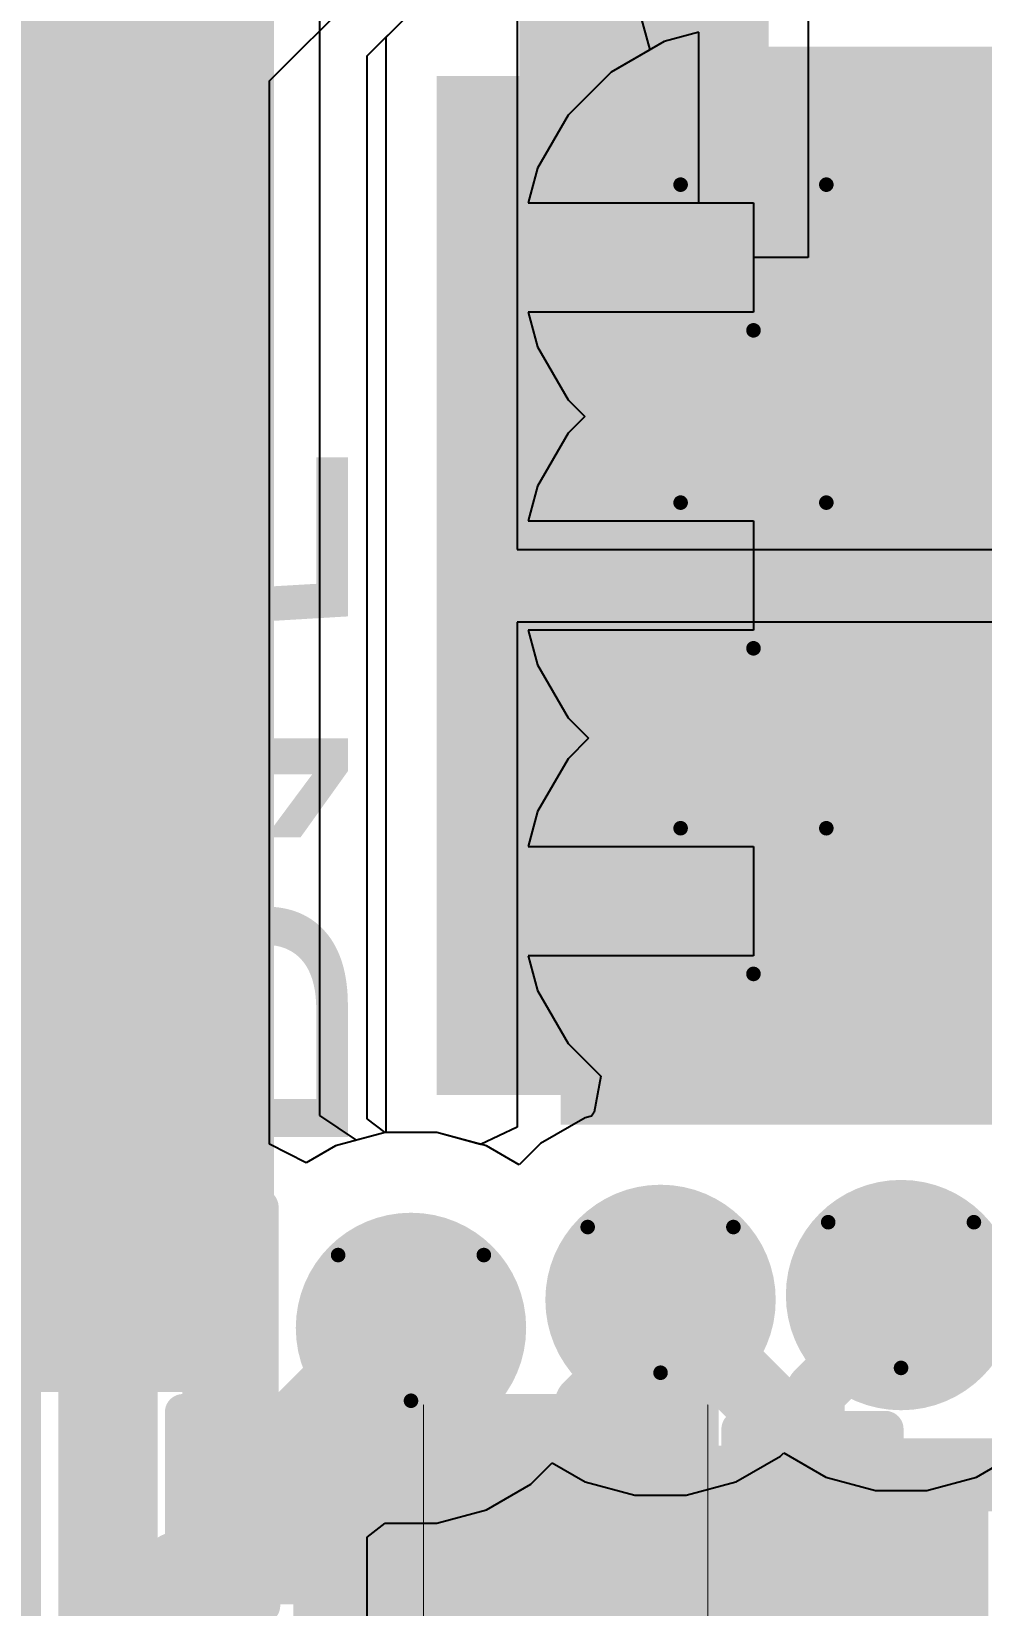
# Model space of a CAD drawing. Header units: inches. Extents: x -21 to 276, y -5 to 220.
# Drawn here: x 79.47 to 82.78, y 70.09 to 75.57 of the extents above; entities that cross this region are included whole.
import ezdxf

# ---------------------------------------------------------------- set-up
doc = ezdxf.new("R2010")
doc.units = ezdxf.units.IN
for name, color, linetype in [('Bottom Layer', 5, 'Continuous'), ('Bottom Overlay', 54, 'Continuous'), ('Bottom Paste', 16, 'Continuous'), ('Bottom Solder', 6, 'Continuous'), ('Drill Drawing', 1, 'Continuous'), ('Ground', 16, 'Continuous'), ('Power + Signal', 76, 'Continuous'), ('Top Layer', 1, 'Continuous'), ('Top Overlay', 2, 'Continuous'), ('Top Paste', 8, 'Continuous'), ('Top Solder', 216, 'Continuous'), ('Via Holes', 16, 'Continuous')]:
    doc.layers.add(name, color=color, linetype=linetype)
doc.styles.add('Arial', font='', dxfattribs={"height": 0.2})
doc.styles.get('Arial').set_extended_font_data('Arial')

# ---------------------------------------------------------------- blocks, each defined once
blk = doc.blocks.new('R___0201_B_27')
at = {"layer": 'Bottom Layer'}
for points in [[(-0.41, 0.185), (-0.14, 0.185), (-0.14, -0.185), (-0.41, -0.185)], [(0.14, 0.185), (0.41, 0.185), (0.41, -0.185), (0.14, -0.185)]]:
    blk.add_hatch(color=5, dxfattribs=at).paths.add_polyline_path(points)
at = {"layer": 'Bottom Paste'}
for points in [[(-0.41, 0.185), (-0.14, 0.185), (-0.14, -0.185), (-0.41, -0.185)], [(0.14, 0.185), (0.41, 0.185), (0.41, -0.185), (0.14, -0.185)]]:
    blk.add_hatch(color=16, dxfattribs=at).paths.add_polyline_path(points)
at = {"layer": 'Bottom Solder'}
for points in [[(-0.465, 0.24), (-0.085, 0.24), (-0.085, -0.24), (-0.465, -0.24)], [(0.085, 0.24), (0.465, 0.24), (0.465, -0.24), (0.085, -0.24)]]:
    blk.add_hatch(color=6, dxfattribs=at).paths.add_polyline_path(points)
at = {"layer": 'Bottom Overlay'}
for points in [[(0.4826, 0.254, 0.127, 0.127, 0), (-0.4826, 0.254, 0.127, 0.127, 0)], [(-0.4826, -0.254, 0.127, 0.127, 0), (-0.4826, 0.254, 0.127, 0.127, 0)], [(0.4826, -0.254, 0.127, 0.127, 0), (0.4826, 0.254, 0.127, 0.127, 0)], [(0.4826, -0.254, 0.127, 0.127, 0), (-0.4826, -0.254, 0.127, 0.127, 0)]]:
    blk.add_lwpolyline(points, format="xyseb", dxfattribs=at)
for points in [[(-0.5143, 0.254, 0.0635, 0.0635, 1), (-0.4508, 0.254, 0.0635, 0.0635, 1)], [(-0.5143, 0.254, 0.0635, 0.0635, 1), (-0.4508, 0.254, 0.0635, 0.0635, 1)], [(0.4508, 0.254, 0.0635, 0.0635, 1), (0.5143, 0.254, 0.0635, 0.0635, 1)], [(0.4508, 0.254, 0.0635, 0.0635, 1), (0.5143, 0.254, 0.0635, 0.0635, 1)], [(-0.5143, -0.254, 0.0635, 0.0635, 1), (-0.4508, -0.254, 0.0635, 0.0635, 1)], [(-0.5143, -0.254, 0.0635, 0.0635, 1), (-0.4508, -0.254, 0.0635, 0.0635, 1)], [(0.4508, -0.254, 0.0635, 0.0635, 1), (0.5143, -0.254, 0.0635, 0.0635, 1)], [(0.4508, -0.254, 0.0635, 0.0635, 1), (0.5143, -0.254, 0.0635, 0.0635, 1)]]:
    blk.add_lwpolyline(points, format="xyseb", close=True, dxfattribs=at)
blk = doc.blocks.new('56_QFN__7_7__48')
at = {"layer": 'Top Layer'}
for points in [[(0.49, 3.1), (0.49, 3.75), (0.71, 3.75), (0.71, 3.1)], [(0.89, 3.1), (0.89, 3.75), (1.11, 3.75), (1.11, 3.1)], [(1.29, 3.1), (1.29, 3.75), (1.51, 3.75), (1.51, 3.1)], [(1.69, 3.1), (1.69, 3.75), (1.91, 3.75), (1.91, 3.1)], [(2.09, 3.1), (2.09, 3.75), (2.31, 3.75), (2.31, 3.1)], [(2.49, 3.1), (2.49, 3.75), (2.71, 3.75), (2.71, 3.1)], [(3.1, 2.71), (3.75, 2.71), (3.75, 2.49), (3.1, 2.49)], [(3.1, 2.31), (3.75, 2.31), (3.75, 2.09), (3.1, 2.09)], [(3.1, 1.91), (3.75, 1.91), (3.75, 1.69), (3.1, 1.69)], [(-1.778, -1.778), (-1.778, 1.778), (1.778, 1.778), (1.778, -1.778)], [(3.1, 1.51), (3.75, 1.51), (3.75, 1.29), (3.1, 1.29)], [(3.1, 1.11), (3.75, 1.11), (3.75, 0.89), (3.1, 0.89)], [(3.1, 0.71), (3.75, 0.71), (3.75, 0.49), (3.1, 0.49)], [(3.1, 0.31), (3.75, 0.31), (3.75, 0.09), (3.1, 0.09)], [(3.1, -0.09), (3.75, -0.09), (3.75, -0.31), (3.1, -0.31)], [(3.1, -0.49), (3.75, -0.49), (3.75, -0.71), (3.1, -0.71)], [(3.1, -0.89), (3.75, -0.89), (3.75, -1.11), (3.1, -1.11)], [(3.1, -1.29), (3.75, -1.29), (3.75, -1.51), (3.1, -1.51)], [(3.1, -1.69), (3.75, -1.69), (3.75, -1.91), (3.1, -1.91)]]:
    blk.add_hatch(color=1, dxfattribs=at).paths.add_polyline_path(points)
at = {"layer": 'Top Paste'}
for points in [[(0.49, 3.1), (0.49, 3.75), (0.71, 3.75), (0.71, 3.1)], [(0.89, 3.1), (0.89, 3.75), (1.11, 3.75), (1.11, 3.1)], [(1.29, 3.1), (1.29, 3.75), (1.51, 3.75), (1.51, 3.1)], [(1.69, 3.1), (1.69, 3.75), (1.91, 3.75), (1.91, 3.1)], [(2.09, 3.1), (2.09, 3.75), (2.31, 3.75), (2.31, 3.1)], [(2.49, 3.1), (2.49, 3.75), (2.71, 3.75), (2.71, 3.1)], [(3.1, 2.71), (3.75, 2.71), (3.75, 2.49), (3.1, 2.49)], [(3.1, 2.31), (3.75, 2.31), (3.75, 2.09), (3.1, 2.09)], [(3.1, 1.91), (3.75, 1.91), (3.75, 1.69), (3.1, 1.69)], [(-1.778, -1.778), (-1.778, 1.778), (1.778, 1.778), (1.778, -1.778)], [(3.1, 1.51), (3.75, 1.51), (3.75, 1.29), (3.1, 1.29)], [(3.1, 1.11), (3.75, 1.11), (3.75, 0.89), (3.1, 0.89)], [(3.1, 0.71), (3.75, 0.71), (3.75, 0.49), (3.1, 0.49)], [(3.1, 0.31), (3.75, 0.31), (3.75, 0.09), (3.1, 0.09)], [(3.1, -0.09), (3.75, -0.09), (3.75, -0.31), (3.1, -0.31)], [(3.1, -0.49), (3.75, -0.49), (3.75, -0.71), (3.1, -0.71)], [(3.1, -0.89), (3.75, -0.89), (3.75, -1.11), (3.1, -1.11)], [(3.1, -1.29), (3.75, -1.29), (3.75, -1.51), (3.1, -1.51)], [(3.1, -1.69), (3.75, -1.69), (3.75, -1.91), (3.1, -1.91)]]:
    blk.add_hatch(color=8, dxfattribs=at).paths.add_polyline_path(points)
at = {"layer": 'Top Solder'}
for points in [[(0.3884, 2.9984), (0.3884, 3.8516), (0.8116, 3.8516), (0.8116, 2.9984)], [(0.7884, 2.9984), (0.7884, 3.8516), (1.2116, 3.8516), (1.2116, 2.9984)], [(1.1884, 2.9984), (1.1884, 3.8516), (1.6116, 3.8516), (1.6116, 2.9984)], [(1.5884, 2.9984), (1.5884, 3.8516), (2.0116, 3.8516), (2.0116, 2.9984)], [(1.9884, 2.9984), (1.9884, 3.8516), (2.4116, 3.8516), (2.4116, 2.9984)], [(2.3884, 2.9984), (2.3884, 3.8516), (2.8116, 3.8516), (2.8116, 2.9984)], [(2.9984, 2.8116), (3.8516, 2.8116), (3.8516, 2.3884), (2.9984, 2.3884)], [(2.9984, 2.4116), (3.8516, 2.4116), (3.8516, 1.9884), (2.9984, 1.9884)], [(2.9984, 2.0116), (3.8516, 2.0116), (3.8516, 1.5884), (2.9984, 1.5884)], [(-1.8796, -1.8796), (-1.8796, 1.8796), (1.8796, 1.8796), (1.8796, -1.8796)], [(2.9984, 1.6116), (3.8516, 1.6116), (3.8516, 1.1884), (2.9984, 1.1884)], [(2.9984, 1.2116), (3.8516, 1.2116), (3.8516, 0.7884), (2.9984, 0.7884)], [(2.9984, 0.8116), (3.8516, 0.8116), (3.8516, 0.3884), (2.9984, 0.3884)], [(2.9984, 0.4116), (3.8516, 0.4116), (3.8516, -0.0116), (2.9984, -0.0116)], [(2.9984, 0.0116), (3.8516, 0.0116), (3.8516, -0.4116), (2.9984, -0.4116)], [(2.9984, -0.3884), (3.8516, -0.3884), (3.8516, -0.8116), (2.9984, -0.8116)], [(2.9984, -0.7884), (3.8516, -0.7884), (3.8516, -1.2116), (2.9984, -1.2116)], [(2.9984, -1.1884), (3.8516, -1.1884), (3.8516, -1.6116), (2.9984, -1.6116)], [(2.9984, -1.5884), (3.8516, -1.5884), (3.8516, -2.0116), (2.9984, -2.0116)]]:
    blk.add_hatch(color=216, dxfattribs=at).paths.add_polyline_path(points)
at = {"layer": 'Top Overlay'}
for points in [[(3.556, 3.556, 0.127, 0.127, 0), (2.921, 3.556, 0.127, 0.127, 0)], [(3.556, 3.556, 0.127, 0.127, 0), (3.556, 2.9464, 0.127, 0.127, 0)]]:
    blk.add_lwpolyline(points, format="xyseb", dxfattribs=at)
for points in [[(2.8893, 3.556, 0.0635, 0.0635, 1), (2.9527, 3.556, 0.0635, 0.0635, 1)], [(3.5242, 3.556, 0.0635, 0.0635, 1), (3.5877, 3.556, 0.0635, 0.0635, 1)], [(3.5242, 3.556, 0.0635, 0.0635, 1), (3.5877, 3.556, 0.0635, 0.0635, 1)], [(3.5242, 2.9464, 0.0635, 0.0635, 1), (3.5877, 2.9464, 0.0635, 0.0635, 1)]]:
    blk.add_lwpolyline(points, format="xyseb", close=True, dxfattribs=at)
blk = doc.blocks.new('R___0402_B_112')
at = {"layer": 'Bottom Layer'}
for points in [[(-0.2413, 0.3175), (-0.2413, -0.3175), (-0.6985, -0.3175), (-0.6985, 0.3175)], [(0.6985, 0.3175), (0.6985, -0.3175), (0.2413, -0.3175), (0.2413, 0.3175)]]:
    blk.add_hatch(color=5, dxfattribs=at).paths.add_polyline_path(points)
at = {"layer": 'Bottom Paste'}
for points in [[(-0.2413, 0.3175), (-0.2413, -0.3175), (-0.6985, -0.3175), (-0.6985, 0.3175)], [(0.6985, 0.3175), (0.6985, -0.3175), (0.2413, -0.3175), (0.2413, 0.3175)]]:
    blk.add_hatch(color=16, dxfattribs=at).paths.add_polyline_path(points)
at = {"layer": 'Bottom Solder'}
for points in [[(-0.1863, 0.3725), (-0.1863, -0.3725), (-0.7535, -0.3725), (-0.7535, 0.3725)], [(0.7535, 0.3725), (0.7535, -0.3725), (0.1863, -0.3725), (0.1863, 0.3725)]]:
    blk.add_hatch(color=6, dxfattribs=at).paths.add_polyline_path(points)
at = {"layer": 'Bottom Overlay'}
for points in [[(-0.7874, -0.4064, 0.127, 0.127, 0), (-0.7874, 0.4064, 0.127, 0.127, 0)], [(0.7874, 0.4064, 0.127, 0.127, 0), (-0.7874, 0.4064, 0.127, 0.127, 0)], [(0.7874, -0.4064, 0.127, 0.127, 0), (0.7874, 0.4064, 0.127, 0.127, 0)], [(0.8128, 0.4318, 0.00323, 0.00323, 0), (-0.8128, 0.4318, 0.00323, 0.00323, 0)], [(0.7874, -0.4064, 0.127, 0.127, 0), (-0.7874, -0.4064, 0.127, 0.127, 0)]]:
    blk.add_lwpolyline(points, format="xyseb", dxfattribs=at)
for points in [[(-0.8191, 0.4064, 0.0635, 0.0635, 1), (-0.7556, 0.4064, 0.0635, 0.0635, 1)], [(-0.8191, 0.4064, 0.0635, 0.0635, 1), (-0.7556, 0.4064, 0.0635, 0.0635, 1)], [(0.7556, 0.4064, 0.0635, 0.0635, 1), (0.8191, 0.4064, 0.0635, 0.0635, 1)], [(0.7556, 0.4064, 0.0635, 0.0635, 1), (0.8191, 0.4064, 0.0635, 0.0635, 1)], [(-0.8136, 0.4318, 0.00161, 0.00161, 1), (-0.812, 0.4318, 0.00161, 0.00161, 1)], [(0.812, 0.4318, 0.00161, 0.00161, 1), (0.8136, 0.4318, 0.00161, 0.00161, 1)], [(-0.8191, -0.4064, 0.0635, 0.0635, 1), (-0.7556, -0.4064, 0.0635, 0.0635, 1)], [(-0.8191, -0.4064, 0.0635, 0.0635, 1), (-0.7556, -0.4064, 0.0635, 0.0635, 1)], [(0.7556, -0.4064, 0.0635, 0.0635, 1), (0.8191, -0.4064, 0.0635, 0.0635, 1)], [(0.7556, -0.4064, 0.0635, 0.0635, 1), (0.8191, -0.4064, 0.0635, 0.0635, 1)]]:
    blk.add_lwpolyline(points, format="xyseb", close=True, dxfattribs=at)
blk = doc.blocks.new('R___0402_B_113')
at = {"layer": 'Bottom Layer'}
for points in [[(-0.2413, 0.3175), (-0.2413, -0.3175), (-0.6985, -0.3175), (-0.6985, 0.3175)], [(0.6985, 0.3175), (0.6985, -0.3175), (0.2413, -0.3175), (0.2413, 0.3175)]]:
    blk.add_hatch(color=5, dxfattribs=at).paths.add_polyline_path(points)
at = {"layer": 'Bottom Paste'}
for points in [[(-0.2413, 0.3175), (-0.2413, -0.3175), (-0.6985, -0.3175), (-0.6985, 0.3175)], [(0.6985, 0.3175), (0.6985, -0.3175), (0.2413, -0.3175), (0.2413, 0.3175)]]:
    blk.add_hatch(color=16, dxfattribs=at).paths.add_polyline_path(points)
at = {"layer": 'Bottom Solder'}
for points in [[(-0.1863, 0.3725), (-0.1863, -0.3725), (-0.7535, -0.3725), (-0.7535, 0.3725)], [(0.7535, 0.3725), (0.7535, -0.3725), (0.1863, -0.3725), (0.1863, 0.3725)]]:
    blk.add_hatch(color=6, dxfattribs=at).paths.add_polyline_path(points)
at = {"layer": 'Bottom Overlay'}
for points in [[(-0.7874, -0.4064, 0.127, 0.127, 0), (-0.7874, 0.4064, 0.127, 0.127, 0)], [(0.7874, 0.4064, 0.127, 0.127, 0), (-0.7874, 0.4064, 0.127, 0.127, 0)], [(0.7874, -0.4064, 0.127, 0.127, 0), (0.7874, 0.4064, 0.127, 0.127, 0)], [(0.8128, 0.4318, 0.00323, 0.00323, 0), (-0.8128, 0.4318, 0.00323, 0.00323, 0)], [(0.7874, -0.4064, 0.127, 0.127, 0), (-0.7874, -0.4064, 0.127, 0.127, 0)]]:
    blk.add_lwpolyline(points, format="xyseb", dxfattribs=at)
for points in [[(-0.8191, 0.4064, 0.0635, 0.0635, 1), (-0.7556, 0.4064, 0.0635, 0.0635, 1)], [(-0.8191, 0.4064, 0.0635, 0.0635, 1), (-0.7556, 0.4064, 0.0635, 0.0635, 1)], [(0.7556, 0.4064, 0.0635, 0.0635, 1), (0.8191, 0.4064, 0.0635, 0.0635, 1)], [(0.7556, 0.4064, 0.0635, 0.0635, 1), (0.8191, 0.4064, 0.0635, 0.0635, 1)], [(-0.8136, 0.4318, 0.00161, 0.00161, 1), (-0.812, 0.4318, 0.00161, 0.00161, 1)], [(0.812, 0.4318, 0.00161, 0.00161, 1), (0.8136, 0.4318, 0.00161, 0.00161, 1)], [(-0.8191, -0.4064, 0.0635, 0.0635, 1), (-0.7556, -0.4064, 0.0635, 0.0635, 1)], [(-0.8191, -0.4064, 0.0635, 0.0635, 1), (-0.7556, -0.4064, 0.0635, 0.0635, 1)], [(0.7556, -0.4064, 0.0635, 0.0635, 1), (0.8191, -0.4064, 0.0635, 0.0635, 1)], [(0.7556, -0.4064, 0.0635, 0.0635, 1), (0.8191, -0.4064, 0.0635, 0.0635, 1)]]:
    blk.add_lwpolyline(points, format="xyseb", close=True, dxfattribs=at)

msp = doc.modelspace()

# ---------------------------------------------------------------- hatches: boundary and pattern name
at = {"layer": 'Bottom Layer'}
for points in [[(81.1976, 74.9769), (81.983, 74.9769), (81.983, 75.6963), (81.1976, 75.6963)], [(80.8787, 71.8663), (84.9433, 71.8663), (84.9433, 75.4198), (80.8787, 75.4198)]]:
    msp.add_hatch(color=5, dxfattribs=at).paths.add_polyline_path(points)
h = msp.add_hatch(color=5, dxfattribs=at)
edge = h.paths.add_edge_path()
edge.add_arc((81.983, 74.7864), 0.3, 0, 360)
h = msp.add_hatch(color=5, dxfattribs=at)
edge = h.paths.add_edge_path()
edge.add_arc((81.983, 73.6777), 0.3, 0, 360)
h = msp.add_hatch(color=5, dxfattribs=at)
edge = h.paths.add_edge_path()
edge.add_arc((81.983, 72.5424), 0.3, 0, 360)
h = msp.add_hatch(color=5, dxfattribs=at)
edge = h.paths.add_edge_path()
edge.add_arc((82.4975, 71.1686), 0.3, 0, 360)
h = msp.add_hatch(color=5, dxfattribs=at)
edge = h.paths.add_edge_path()
edge.add_arc((81.659, 71.1518), 0.3, 0, 360)
h = msp.add_hatch(color=5, dxfattribs=at)
edge = h.paths.add_edge_path()
edge.add_arc((80.789, 71.0541), 0.3, 0, 360)
at = {"layer": 'Bottom Solder'}
h = msp.add_hatch(color=6, dxfattribs=at)
edge = h.paths.add_edge_path()
edge.add_arc((81.983, 74.7864), 0.4016, 0, 360)
h = msp.add_hatch(color=6, dxfattribs=at)
edge = h.paths.add_edge_path()
edge.add_arc((81.983, 73.6777), 0.4016, 0, 360)
h = msp.add_hatch(color=6, dxfattribs=at)
edge = h.paths.add_edge_path()
edge.add_arc((81.983, 72.5424), 0.4016, 0, 360)
h = msp.add_hatch(color=6, dxfattribs=at)
edge = h.paths.add_edge_path()
edge.add_arc((82.4975, 71.1686), 0.4016, 0, 360)
h = msp.add_hatch(color=6, dxfattribs=at)
edge = h.paths.add_edge_path()
edge.add_arc((81.659, 71.1518), 0.4016, 0, 360)
h = msp.add_hatch(color=6, dxfattribs=at)
edge = h.paths.add_edge_path()
edge.add_arc((80.789, 71.0541), 0.4016, 0, 360)
at = {"layer": 'Ground'}
for points in [[(81.1666, 75.0607), (82.036, 75.0607), (82.036, 75.7696), (81.1666, 75.7696)], [(80.8787, 72.0665), (84.7268, 72.0665), (84.7268, 75.2719), (80.8787, 75.2719)]]:
    msp.add_hatch(color=16, dxfattribs=at).paths.add_polyline_path(points)
h = msp.add_hatch(color=16, dxfattribs=at)
edge = h.paths.add_edge_path()
edge.add_arc((81.983, 74.7864), 0.3, 0, 360)
h = msp.add_hatch(color=16, dxfattribs=at)
edge = h.paths.add_edge_path()
edge.add_arc((81.983, 73.6777), 0.3, 0, 360)
h = msp.add_hatch(color=16, dxfattribs=at)
edge = h.paths.add_edge_path()
edge.add_arc((81.983, 72.5424), 0.3, 0, 360)
h = msp.add_hatch(color=16, dxfattribs=at)
edge = h.paths.add_edge_path()
edge.add_arc((82.4975, 71.1686), 0.3, 0, 360)
h = msp.add_hatch(color=16, dxfattribs=at)
edge = h.paths.add_edge_path()
edge.add_arc((81.659, 71.1518), 0.3, 0, 360)
h = msp.add_hatch(color=16, dxfattribs=at)
edge = h.paths.add_edge_path()
edge.add_arc((80.789, 71.0541), 0.3, 0, 360)
at = {"layer": 'Power + Signal'}
msp.add_hatch(color=76, dxfattribs=at).paths.add_polyline_path([(80.8787, 72.0665), (84.7268, 72.0665), (84.7268, 75.2719), (80.8787, 75.2719)])
h = msp.add_hatch(color=76, dxfattribs=at)
edge = h.paths.add_edge_path()
edge.add_arc((81.983, 74.7864), 0.3, 0, 360)
h = msp.add_hatch(color=76, dxfattribs=at)
edge = h.paths.add_edge_path()
edge.add_arc((81.983, 73.6777), 0.3, 0, 360)
h = msp.add_hatch(color=76, dxfattribs=at)
edge = h.paths.add_edge_path()
edge.add_arc((81.983, 72.5424), 0.3, 0, 360)
h = msp.add_hatch(color=76, dxfattribs=at)
edge = h.paths.add_edge_path()
edge.add_arc((82.4975, 71.1686), 0.3, 0, 360)
h = msp.add_hatch(color=76, dxfattribs=at)
edge = h.paths.add_edge_path()
edge.add_arc((81.659, 71.1518), 0.3, 0, 360)
h = msp.add_hatch(color=76, dxfattribs=at)
edge = h.paths.add_edge_path()
edge.add_arc((80.789, 71.0541), 0.3, 0, 360)
at = {"layer": 'Top Layer'}
h = msp.add_hatch(color=1, dxfattribs=at)
edge = h.paths.add_edge_path()
edge.add_arc((81.983, 74.7864), 0.3, 0, 360)
h = msp.add_hatch(color=1, dxfattribs=at)
edge = h.paths.add_edge_path()
edge.add_arc((81.983, 73.6777), 0.3, 0, 360)
h = msp.add_hatch(color=1, dxfattribs=at)
edge = h.paths.add_edge_path()
edge.add_arc((81.983, 72.5424), 0.3, 0, 360)
h = msp.add_hatch(color=1, dxfattribs=at)
edge = h.paths.add_edge_path()
edge.add_arc((82.4975, 71.1686), 0.3, 0, 360)
h = msp.add_hatch(color=1, dxfattribs=at)
edge = h.paths.add_edge_path()
edge.add_arc((81.659, 71.1518), 0.3, 0, 360)
h = msp.add_hatch(color=1, dxfattribs=at)
edge = h.paths.add_edge_path()
edge.add_arc((80.789, 71.0541), 0.3, 0, 360)
at = {"layer": 'Top Solder'}
h = msp.add_hatch(color=216, dxfattribs=at)
edge = h.paths.add_edge_path()
edge.add_arc((81.983, 74.7864), 0.4016, 0, 360)
h = msp.add_hatch(color=216, dxfattribs=at)
edge = h.paths.add_edge_path()
edge.add_arc((81.983, 73.6777), 0.4016, 0, 360)
h = msp.add_hatch(color=216, dxfattribs=at)
edge = h.paths.add_edge_path()
edge.add_arc((81.983, 72.5424), 0.4016, 0, 360)
h = msp.add_hatch(color=216, dxfattribs=at)
edge = h.paths.add_edge_path()
edge.add_arc((82.4975, 71.1686), 0.4016, 0, 360)
h = msp.add_hatch(color=216, dxfattribs=at)
edge = h.paths.add_edge_path()
edge.add_arc((81.659, 71.1518), 0.4016, 0, 360)
h = msp.add_hatch(color=216, dxfattribs=at)
edge = h.paths.add_edge_path()
edge.add_arc((80.789, 71.0541), 0.4016, 0, 360)
at = {"layer": 'Via Holes'}
h = msp.add_hatch(color=7, dxfattribs=at)
edge = h.paths.add_edge_path()
edge.add_arc((81.983, 74.7864), 0.15, 0, 360)
h = msp.add_hatch(color=7, dxfattribs=at)
edge = h.paths.add_edge_path()
edge.add_arc((81.983, 73.6777), 0.15, 0, 360)
h = msp.add_hatch(color=7, dxfattribs=at)
edge = h.paths.add_edge_path()
edge.add_arc((81.983, 72.5424), 0.15, 0, 360)
h = msp.add_hatch(color=7, dxfattribs=at)
edge = h.paths.add_edge_path()
edge.add_arc((81.659, 71.1518), 0.15, 0, 360)
h = msp.add_hatch(color=7, dxfattribs=at)
edge = h.paths.add_edge_path()
edge.add_arc((82.4975, 71.1686), 0.15, 0, 360)
h = msp.add_hatch(color=7, dxfattribs=at)
edge = h.paths.add_edge_path()
edge.add_arc((80.789, 71.0541), 0.15, 0, 360)

# ---------------------------------------------------------------- linework, layer by layer
at = {"layer": 'Bottom Layer'}
for p, q in [((80.2961, 75.4025), (81.4065, 76.5129)), ((82.1735, 75.6509), (82.1735, 74.7864)), ((81.6712, 75.5393), (81.4869, 75.433)), ((81.7925, 75.5719), (81.6712, 75.5393)), ((81.7925, 74.9769), (81.7925, 75.5719)), ((81.4869, 75.433), (81.3365, 75.2825)), ((80.2961, 71.6944), (80.2961, 75.4025)), ((81.3365, 75.2825), (81.2301, 75.0983)), ((81.2301, 75.0983), (81.1976, 74.9769)), ((81.1976, 74.9769), (81.7925, 74.9769)), ((82.1735, 74.7864), (81.983, 74.7864)), ((81.983, 74.7864), (81.983, 74.5959)), ((81.983, 74.5959), (81.1976, 74.5959)), ((81.1976, 74.5959), (81.2301, 74.4745)), ((81.2301, 74.4745), (81.3365, 74.2903)), ((81.3365, 74.2903), (81.3947, 74.232)), ((81.3947, 74.232), (81.3365, 74.1738)), ((81.3365, 74.1738), (81.2301, 73.9896)), ((81.2301, 73.9896), (81.1976, 73.8682)), ((81.1976, 73.8682), (81.983, 73.8682)), ((81.983, 73.8682), (81.983, 73.4872)), ((81.983, 73.4872), (81.1976, 73.4872)), ((81.1976, 73.4872), (81.2301, 73.3658)), ((81.2301, 73.3658), (81.3365, 73.1816)), ((81.3365, 73.1816), (81.408, 73.11)), ((81.408, 73.11), (81.3365, 73.0385)), ((81.3365, 73.0385), (81.2301, 72.8543)), ((81.2301, 72.8543), (81.1976, 72.7329)), ((81.1976, 72.7329), (81.983, 72.7329)), ((81.983, 72.7329), (81.983, 72.3519)), ((81.983, 72.3519), (81.1976, 72.3519)), ((81.1976, 72.3519), (81.2301, 72.2305)), ((81.2301, 72.2305), (81.3365, 72.0463)), ((81.3365, 72.0463), (81.4504, 71.9324)), ((81.4504, 71.9324), (81.4277, 71.8064)), ((81.4184, 71.7924), (81.3962, 71.7864)), ((81.4277, 71.8064), (81.4184, 71.7924)), ((80.6994, 71.7351), (80.5262, 71.6887)), ((80.8787, 71.7351), (80.6994, 71.7351)), ((81.0519, 71.6887), (80.8787, 71.7351)), ((81.3962, 71.7864), (81.2409, 71.6967)), ((80.4231, 71.6292), (80.2961, 71.6944)), ((80.5262, 71.6887), (80.4231, 71.6292)), ((81.1666, 71.6225), (81.0519, 71.6887)), ((81.2409, 71.6967), (81.1666, 71.6225))]:
    msp.add_line(p, q, dxfattribs=at)
for points in [[(79.8041, 75.6063, 0.2032, 0.2032, 0), (81.0586, 76.8608, 0.2032, 0.2032, 0)], [(79.3977, 50.2067, 0.2032, 0.2032, 0), (79.3977, 75.7747, 0.2032, 0.2032, 0)], [(79.8041, 50.0384, 0.2032, 0.2032, 0), (79.8041, 75.6063, 0.2032, 0.2032, 0)], [(81.659, 71.0582, 0.2032, 0.2032, 0), (81.659, 71.1518, 0.2032, 0.2032, 0)], [(82.4975, 71.1242, 0.2032, 0.2032, 0), (82.4975, 71.1686, 0.2032, 0.2032, 0)], [(82.19, 70.8167, 0.2032, 0.2032, 0), (82.4975, 71.1242, 0.2032, 0.2032, 0)], [(80.4014, 70.7601, 0.2032, 0.2032, 0), (80.6954, 71.0541, 0.2032, 0.2032, 0)], [(80.6954, 71.0541, 0.2032, 0.2032, 0), (80.789, 71.0541, 0.2032, 0.2032, 0)], [(81.3922, 70.7914, 0.2032, 0.2032, 0), (81.659, 71.0582, 0.2032, 0.2032, 0)], [(82.19, 70.5018, 0.2032, 0.2032, 0), (82.19, 70.8167, 0.2032, 0.2032, 0)], [(80.401, 70.7601, 0.2032, 0.2032, 0), (80.4014, 70.7601, 0.2032, 0.2032, 0)], [(80.401, 70.4426, 0.2032, 0.2032, 0), (80.401, 70.7601, 0.2032, 0.2032, 0)], [(81.3922, 70.4427, 0.2032, 0.2032, 0), (81.3922, 70.7914, 0.2032, 0.2032, 0)], [(82.1887, 70.5006, 0.2032, 0.2032, 0), (82.19, 70.5018, 0.2032, 0.2032, 0)], [(81.3922, 70.4427, 0.2032, 0.2032, 0), (81.3923, 70.4426, 0.2032, 0.2032, 0)]]:
    msp.add_lwpolyline(points, format="xyseb", dxfattribs=at)
for points in [[(79.7533, 75.6063, 0.1016, 0.1016, 1), (79.8549, 75.6063, 0.1016, 0.1016, 1)], [(79.7533, 75.6063, 0.1016, 0.1016, 1), (79.8549, 75.6063, 0.1016, 0.1016, 1)], [(81.6082, 71.1518, 0.1016, 0.1016, 1), (81.7098, 71.1518, 0.1016, 0.1016, 1)], [(82.4467, 71.1686, 0.1016, 0.1016, 1), (82.5483, 71.1686, 0.1016, 0.1016, 1)], [(82.4467, 71.1242, 0.1016, 0.1016, 1), (82.5483, 71.1242, 0.1016, 0.1016, 1)], [(82.4467, 71.1242, 0.1016, 0.1016, 1), (82.5483, 71.1242, 0.1016, 0.1016, 1)], [(80.6446, 71.0541, 0.1016, 0.1016, 1), (80.7462, 71.0541, 0.1016, 0.1016, 1)], [(80.6446, 71.0541, 0.1016, 0.1016, 1), (80.7462, 71.0541, 0.1016, 0.1016, 1)], [(80.7382, 71.0541, 0.1016, 0.1016, 1), (80.8398, 71.0541, 0.1016, 0.1016, 1)], [(81.6082, 71.0582, 0.1016, 0.1016, 1), (81.7098, 71.0582, 0.1016, 0.1016, 1)], [(81.6082, 71.0582, 0.1016, 0.1016, 1), (81.7098, 71.0582, 0.1016, 0.1016, 1)], [(82.1392, 70.8167, 0.1016, 0.1016, 1), (82.2408, 70.8167, 0.1016, 0.1016, 1)], [(82.1392, 70.8167, 0.1016, 0.1016, 1), (82.2408, 70.8167, 0.1016, 0.1016, 1)], [(80.3502, 70.7601, 0.1016, 0.1016, 1), (80.4518, 70.7601, 0.1016, 0.1016, 1)], [(80.3502, 70.7601, 0.1016, 0.1016, 1), (80.4518, 70.7601, 0.1016, 0.1016, 1)], [(80.3506, 70.7601, 0.1016, 0.1016, 1), (80.4522, 70.7601, 0.1016, 0.1016, 1)], [(80.3506, 70.7601, 0.1016, 0.1016, 1), (80.4522, 70.7601, 0.1016, 0.1016, 1)], [(81.3414, 70.7914, 0.1016, 0.1016, 1), (81.443, 70.7914, 0.1016, 0.1016, 1)], [(81.3414, 70.7914, 0.1016, 0.1016, 1), (81.443, 70.7914, 0.1016, 0.1016, 1)], [(82.1379, 70.5006, 0.1016, 0.1016, 1), (82.2395, 70.5006, 0.1016, 0.1016, 1)], [(82.1392, 70.5018, 0.1016, 0.1016, 1), (82.2408, 70.5018, 0.1016, 0.1016, 1)], [(82.1392, 70.5018, 0.1016, 0.1016, 1), (82.2408, 70.5018, 0.1016, 0.1016, 1)], [(80.3502, 70.4426, 0.1016, 0.1016, 1), (80.4518, 70.4426, 0.1016, 0.1016, 1)], [(81.3414, 70.4427, 0.1016, 0.1016, 1), (81.443, 70.4427, 0.1016, 0.1016, 1)], [(81.3414, 70.4427, 0.1016, 0.1016, 1), (81.443, 70.4427, 0.1016, 0.1016, 1)], [(81.3415, 70.4426, 0.1016, 0.1016, 1), (81.4431, 70.4426, 0.1016, 0.1016, 1)]]:
    msp.add_lwpolyline(points, format="xyseb", close=True, dxfattribs=at)
at = {"layer": 'Bottom Overlay'}
for points in [[(80.264, 70.7601, 0.127, 0.127, 0), (80.264, 71.4756, 0.127, 0.127, 0)], [(79.9946, 70.7601, 0.127, 0.127, 0), (80.0608, 70.7601, 0.127, 0.127, 0)]]:
    msp.add_lwpolyline(points, format="xyseb", dxfattribs=at)
for points in [[(80.2322, 71.4756, 0.0635, 0.0635, 1), (80.2957, 71.4756, 0.0635, 0.0635, 1)], [(79.9628, 70.7601, 0.0635, 0.0635, 1), (80.0263, 70.7601, 0.0635, 0.0635, 1)], [(80.029, 70.7601, 0.0635, 0.0635, 1), (80.0925, 70.7601, 0.0635, 0.0635, 1)], [(80.2322, 70.7601, 0.0635, 0.0635, 1), (80.2957, 70.7601, 0.0635, 0.0635, 1)]]:
    msp.add_lwpolyline(points, format="xyseb", close=True, dxfattribs=at)
at = {"layer": 'Drill Drawing'}
for points in [[(81.729, 75.0404, 0.0508, 0.0508, 0), (82.237, 75.0404, 0.0508, 0.0508, 0)], [(81.729, 75.0404, 0.0508, 0.0508, 0), (81.983, 74.5324, 0.0508, 0.0508, 0)], [(81.983, 74.5324, 0.0508, 0.0508, 0), (82.237, 75.0404, 0.0508, 0.0508, 0)], [(81.729, 73.9317, 0.0508, 0.0508, 0), (82.237, 73.9317, 0.0508, 0.0508, 0)], [(81.729, 73.9317, 0.0508, 0.0508, 0), (81.983, 73.4237, 0.0508, 0.0508, 0)], [(81.983, 73.4237, 0.0508, 0.0508, 0), (82.237, 73.9317, 0.0508, 0.0508, 0)], [(81.729, 72.7964, 0.0508, 0.0508, 0), (82.237, 72.7964, 0.0508, 0.0508, 0)], [(81.729, 72.7964, 0.0508, 0.0508, 0), (81.983, 72.2884, 0.0508, 0.0508, 0)], [(81.983, 72.2884, 0.0508, 0.0508, 0), (82.237, 72.7964, 0.0508, 0.0508, 0)], [(81.405, 71.4058, 0.0508, 0.0508, 0), (81.913, 71.4058, 0.0508, 0.0508, 0)], [(81.405, 71.4058, 0.0508, 0.0508, 0), (81.659, 70.8978, 0.0508, 0.0508, 0)], [(81.659, 70.8978, 0.0508, 0.0508, 0), (81.913, 71.4058, 0.0508, 0.0508, 0)], [(82.2435, 71.4226, 0.0508, 0.0508, 0), (82.7515, 71.4226, 0.0508, 0.0508, 0)], [(82.2435, 71.4226, 0.0508, 0.0508, 0), (82.4975, 70.9146, 0.0508, 0.0508, 0)], [(82.4975, 70.9146, 0.0508, 0.0508, 0), (82.7515, 71.4226, 0.0508, 0.0508, 0)], [(80.535, 71.3081, 0.0508, 0.0508, 0), (81.043, 71.3081, 0.0508, 0.0508, 0)], [(80.535, 71.3081, 0.0508, 0.0508, 0), (80.789, 70.8001, 0.0508, 0.0508, 0)], [(80.789, 70.8001, 0.0508, 0.0508, 0), (81.043, 71.3081, 0.0508, 0.0508, 0)]]:
    msp.add_lwpolyline(points, format="xyseb", dxfattribs=at)
for points in [[(81.7163, 75.0404, 0.0254, 0.0254, 1), (81.7417, 75.0404, 0.0254, 0.0254, 1)], [(81.7163, 75.0404, 0.0254, 0.0254, 1), (81.7417, 75.0404, 0.0254, 0.0254, 1)], [(82.2243, 75.0404, 0.0254, 0.0254, 1), (82.2497, 75.0404, 0.0254, 0.0254, 1)], [(82.2243, 75.0404, 0.0254, 0.0254, 1), (82.2497, 75.0404, 0.0254, 0.0254, 1)], [(81.9703, 74.5324, 0.0254, 0.0254, 1), (81.9957, 74.5324, 0.0254, 0.0254, 1)], [(81.9703, 74.5324, 0.0254, 0.0254, 1), (81.9957, 74.5324, 0.0254, 0.0254, 1)], [(81.7163, 73.9317, 0.0254, 0.0254, 1), (81.7417, 73.9317, 0.0254, 0.0254, 1)], [(81.7163, 73.9317, 0.0254, 0.0254, 1), (81.7417, 73.9317, 0.0254, 0.0254, 1)], [(82.2243, 73.9317, 0.0254, 0.0254, 1), (82.2497, 73.9317, 0.0254, 0.0254, 1)], [(82.2243, 73.9317, 0.0254, 0.0254, 1), (82.2497, 73.9317, 0.0254, 0.0254, 1)], [(81.9703, 73.4237, 0.0254, 0.0254, 1), (81.9957, 73.4237, 0.0254, 0.0254, 1)], [(81.9703, 73.4237, 0.0254, 0.0254, 1), (81.9957, 73.4237, 0.0254, 0.0254, 1)], [(81.7163, 72.7964, 0.0254, 0.0254, 1), (81.7417, 72.7964, 0.0254, 0.0254, 1)], [(81.7163, 72.7964, 0.0254, 0.0254, 1), (81.7417, 72.7964, 0.0254, 0.0254, 1)], [(82.2243, 72.7964, 0.0254, 0.0254, 1), (82.2497, 72.7964, 0.0254, 0.0254, 1)], [(82.2243, 72.7964, 0.0254, 0.0254, 1), (82.2497, 72.7964, 0.0254, 0.0254, 1)], [(81.9703, 72.2884, 0.0254, 0.0254, 1), (81.9957, 72.2884, 0.0254, 0.0254, 1)], [(81.9703, 72.2884, 0.0254, 0.0254, 1), (81.9957, 72.2884, 0.0254, 0.0254, 1)], [(81.3923, 71.4058, 0.0254, 0.0254, 1), (81.4177, 71.4058, 0.0254, 0.0254, 1)], [(81.3923, 71.4058, 0.0254, 0.0254, 1), (81.4177, 71.4058, 0.0254, 0.0254, 1)], [(81.9003, 71.4058, 0.0254, 0.0254, 1), (81.9257, 71.4058, 0.0254, 0.0254, 1)], [(81.9003, 71.4058, 0.0254, 0.0254, 1), (81.9257, 71.4058, 0.0254, 0.0254, 1)], [(82.2308, 71.4226, 0.0254, 0.0254, 1), (82.2562, 71.4226, 0.0254, 0.0254, 1)], [(82.2308, 71.4226, 0.0254, 0.0254, 1), (82.2562, 71.4226, 0.0254, 0.0254, 1)], [(82.7388, 71.4226, 0.0254, 0.0254, 1), (82.7642, 71.4226, 0.0254, 0.0254, 1)], [(82.7388, 71.4226, 0.0254, 0.0254, 1), (82.7642, 71.4226, 0.0254, 0.0254, 1)], [(80.5223, 71.3081, 0.0254, 0.0254, 1), (80.5477, 71.3081, 0.0254, 0.0254, 1)], [(80.5223, 71.3081, 0.0254, 0.0254, 1), (80.5477, 71.3081, 0.0254, 0.0254, 1)], [(81.0303, 71.3081, 0.0254, 0.0254, 1), (81.0557, 71.3081, 0.0254, 0.0254, 1)], [(81.0303, 71.3081, 0.0254, 0.0254, 1), (81.0557, 71.3081, 0.0254, 0.0254, 1)], [(81.6463, 70.8978, 0.0254, 0.0254, 1), (81.6717, 70.8978, 0.0254, 0.0254, 1)], [(81.6463, 70.8978, 0.0254, 0.0254, 1), (81.6717, 70.8978, 0.0254, 0.0254, 1)], [(82.4848, 70.9146, 0.0254, 0.0254, 1), (82.5102, 70.9146, 0.0254, 0.0254, 1)], [(82.4848, 70.9146, 0.0254, 0.0254, 1), (82.5102, 70.9146, 0.0254, 0.0254, 1)], [(80.7763, 70.8001, 0.0254, 0.0254, 1), (80.8017, 70.8001, 0.0254, 0.0254, 1)], [(80.7763, 70.8001, 0.0254, 0.0254, 1), (80.8017, 70.8001, 0.0254, 0.0254, 1)]]:
    msp.add_lwpolyline(points, format="xyseb", close=True, dxfattribs=at)
at = {"layer": 'Ground'}
for p, q in [((80.7022, 75.5551), (82.9479, 77.8008)), ((82.1735, 75.6509), (82.1735, 74.7864)), ((80.7022, 71.7351), (80.7022, 75.5551)), ((81.6712, 75.5393), (81.4869, 75.433)), ((81.7925, 75.5719), (81.6712, 75.5393)), ((81.7925, 74.9769), (81.7925, 75.5719)), ((81.4869, 75.433), (81.3365, 75.2825)), ((81.3365, 75.2825), (81.2301, 75.0983)), ((81.2301, 75.0983), (81.1976, 74.9769)), ((81.1976, 74.9769), (81.7925, 74.9769)), ((82.1735, 74.7864), (81.983, 74.7864)), ((81.983, 74.7864), (81.983, 74.5959)), ((81.983, 74.5959), (81.1976, 74.5959)), ((81.1976, 74.5959), (81.2301, 74.4745)), ((81.2301, 74.4745), (81.3365, 74.2903)), ((81.3365, 74.2903), (81.3947, 74.232)), ((81.3947, 74.232), (81.3365, 74.1738)), ((81.3365, 74.1738), (81.2301, 73.9896)), ((81.2301, 73.9896), (81.1976, 73.8682)), ((81.1976, 73.8682), (81.983, 73.8682)), ((81.983, 73.8682), (81.983, 73.4872)), ((81.983, 73.4872), (81.1976, 73.4872)), ((81.1976, 73.4872), (81.2301, 73.3658)), ((81.2301, 73.3658), (81.3365, 73.1816)), ((81.3365, 73.1816), (81.408, 73.11)), ((81.408, 73.11), (81.3365, 73.0385)), ((81.3365, 73.0385), (81.2301, 72.8543)), ((81.2301, 72.8543), (81.1976, 72.7329)), ((81.1976, 72.7329), (81.983, 72.7329)), ((81.983, 72.7329), (81.983, 72.3519)), ((81.983, 72.3519), (81.1976, 72.3519)), ((81.1976, 72.3519), (81.2301, 72.2305)), ((81.2301, 72.2305), (81.3365, 72.0463)), ((81.3365, 72.0463), (81.4504, 71.9324)), ((81.4504, 71.9324), (81.4277, 71.8064)), ((81.4184, 71.7924), (81.3962, 71.7864)), ((81.4277, 71.8064), (81.4184, 71.7924)), ((80.8787, 71.7351), (80.7022, 71.7351)), ((81.0519, 71.6887), (80.8787, 71.7351)), ((81.3962, 71.7864), (81.2409, 71.6967)), ((81.1666, 71.6225), (81.0519, 71.6887)), ((81.2409, 71.6967), (81.1666, 71.6225))]:
    msp.add_line(p, q, dxfattribs=at)
for points in [[(79.7524, 53.7529, 0.254, 0.254, 0), (79.7524, 76.112, 0.254, 0.254, 0)], [(80.1842, 53.574, 0.254, 0.254, 0), (80.1842, 75.7696, 0.254, 0.254, 0)], [(82.4975, 71.1686, 0.254, 0.254, 0), (82.5143, 71.1518, 0.254, 0.254, 0)], [(81.659, 71.1518, 0.254, 0.254, 0), (82.269, 70.5418, 0.254, 0.254, 0)], [(82.5143, 71.1518, 0.254, 0.254, 0), (83.8861, 71.1518, 0.254, 0.254, 0)], [(80.789, 70.9065, 0.254, 0.254, 0), (80.789, 71.0541, 0.254, 0.254, 0)], [(80.7768, 70.8943, 0.254, 0.254, 0), (80.789, 70.9065, 0.254, 0.254, 0)], [(80.7768, 60.1968, 0.254, 0.254, 0), (80.7768, 70.8943, 0.254, 0.254, 0)], [(82.269, 70.5418, 0.254, 0.254, 0), (83.7596, 70.5418, 0.254, 0.254, 0)]]:
    msp.add_lwpolyline(points, format="xyseb", dxfattribs=at)
for points in [[(82.434, 71.1686, 0.127, 0.127, 1), (82.561, 71.1686, 0.127, 0.127, 1)], [(81.5955, 71.1518, 0.127, 0.127, 1), (81.7225, 71.1518, 0.127, 0.127, 1)], [(82.4508, 71.1518, 0.127, 0.127, 1), (82.5778, 71.1518, 0.127, 0.127, 1)], [(82.4508, 71.1518, 0.127, 0.127, 1), (82.5778, 71.1518, 0.127, 0.127, 1)], [(80.7255, 71.0541, 0.127, 0.127, 1), (80.8525, 71.0541, 0.127, 0.127, 1)], [(80.7133, 70.8943, 0.127, 0.127, 1), (80.8403, 70.8943, 0.127, 0.127, 1)], [(80.7133, 70.8943, 0.127, 0.127, 1), (80.8403, 70.8943, 0.127, 0.127, 1)], [(80.7255, 70.9065, 0.127, 0.127, 1), (80.8525, 70.9065, 0.127, 0.127, 1)], [(80.7255, 70.9065, 0.127, 0.127, 1), (80.8525, 70.9065, 0.127, 0.127, 1)], [(82.2055, 70.5418, 0.127, 0.127, 1), (82.3325, 70.5418, 0.127, 0.127, 1)], [(82.2055, 70.5418, 0.127, 0.127, 1), (82.3325, 70.5418, 0.127, 0.127, 1)]]:
    msp.add_lwpolyline(points, format="xyseb", close=True, dxfattribs=at)
at = {"layer": 'Power + Signal'}
for p, q in [((80.6367, 75.4896), (80.7847, 75.6376)), ((81.5873, 75.6376), (81.6213, 75.5106)), ((80.6367, 71.7832), (80.6367, 75.4896)), ((81.6213, 75.5106), (81.4869, 75.433)), ((81.4869, 75.433), (81.3365, 75.2825)), ((81.3365, 75.2825), (81.2301, 75.0983)), ((81.2301, 75.0983), (81.1976, 74.9769)), ((81.1976, 74.9769), (81.983, 74.9769)), ((81.983, 74.9769), (81.983, 74.5959)), ((81.983, 74.5959), (81.1976, 74.5959)), ((81.1976, 74.5959), (81.2301, 74.4745)), ((81.2301, 74.4745), (81.3365, 74.2903)), ((81.3365, 74.2903), (81.3947, 74.232)), ((81.3947, 74.232), (81.3365, 74.1738)), ((81.3365, 74.1738), (81.2301, 73.9896)), ((81.2301, 73.9896), (81.1976, 73.8682)), ((81.1976, 73.8682), (81.983, 73.8682)), ((81.983, 73.8682), (81.983, 73.4872)), ((81.983, 73.4872), (81.1976, 73.4872)), ((81.1976, 73.4872), (81.2301, 73.3658)), ((81.2301, 73.3658), (81.3365, 73.1816)), ((81.3365, 73.1816), (81.408, 73.11)), ((81.408, 73.11), (81.3365, 73.0385)), ((81.3365, 73.0385), (81.2301, 72.8543)), ((81.2301, 72.8543), (81.1976, 72.7329)), ((81.1976, 72.7329), (81.983, 72.7329)), ((81.983, 72.7329), (81.983, 72.3519)), ((81.983, 72.3519), (81.1976, 72.3519)), ((81.1976, 72.3519), (81.2301, 72.2305)), ((81.2301, 72.2305), (81.3365, 72.0463)), ((81.3365, 72.0463), (81.4504, 71.9324)), ((81.4504, 71.9324), (81.4277, 71.8064)), ((81.4184, 71.7924), (81.3962, 71.7864)), ((81.4277, 71.8064), (81.4184, 71.7924)), ((80.6994, 71.7351), (80.6367, 71.7832)), ((80.8787, 71.7351), (80.6994, 71.7351)), ((81.0519, 71.6887), (80.8787, 71.7351)), ((81.3962, 71.7864), (81.2409, 71.6967)), ((81.1666, 71.6225), (81.0519, 71.6887)), ((81.2409, 71.6967), (81.1666, 71.6225)), ((81.2072, 70.5092), (81.2814, 70.5835)), ((81.2814, 70.5835), (81.3962, 70.5172)), ((81.9219, 70.5172), (82.0772, 70.6069)), ((82.0772, 70.6069), (82.0886, 70.6183)), ((82.0886, 70.6183), (82.2347, 70.534)), ((82.7604, 70.534), (82.9157, 70.6237)), ((82.2347, 70.534), (82.4079, 70.4876)), ((82.5872, 70.4876), (82.7604, 70.534)), ((81.0519, 70.4195), (81.2072, 70.5092)), ((81.3962, 70.5172), (81.5694, 70.4708)), ((81.5694, 70.4708), (81.7487, 70.4708)), ((81.7487, 70.4708), (81.9219, 70.5172)), ((82.4079, 70.4876), (82.5872, 70.4876)), ((80.8787, 70.3731), (81.0519, 70.4195)), ((80.6367, 70.325), (80.6994, 70.3731)), ((80.6994, 70.3731), (80.8787, 70.3731)), ((80.6367, 69.6345), (80.6367, 70.325))]:
    msp.add_line(p, q, dxfattribs=at)
for points in [[(79.6869, 65.8245, 0.254, 0.254, 0), (79.6869, 75.883, 0.254, 0.254, 0)], [(80.1187, 66.0034, 0.254, 0.254, 0), (80.1187, 75.7041, 0.254, 0.254, 0)]]:
    msp.add_lwpolyline(points, format="xyseb", dxfattribs=at)
at = {"layer": 'Top Layer'}
for p, q in [((80.4717, 75.3508), (80.4717, 76.3608)), ((81.1587, 75.6738), (81.1587, 73.7688)), ((80.4717, 74.3328), (80.4717, 75.3508)), ((80.4717, 73.3508), (80.4717, 74.3328)), ((81.1587, 73.7688), (83.1907, 73.7688)), ((83.1907, 73.5148), (81.1587, 73.5148)), ((81.1587, 73.5148), (81.1587, 71.7546)), ((80.4717, 72.1508), (80.4717, 73.3508)), ((80.4717, 71.7948), (80.4717, 72.1508)), ((80.5987, 71.7082), (80.4717, 71.7948)), ((80.6994, 71.7351), (80.5987, 71.7082)), ((80.8787, 71.7351), (80.6994, 71.7351)), ((81.0317, 71.6941), (80.8787, 71.7351)), ((81.1587, 71.7546), (81.0317, 71.6941))]:
    msp.add_line(p, q, dxfattribs=at)
for points in [[(77.2229, 75.4418, 0.2032, 0.2032, 0), (79.7657, 75.4418, 0.2032, 0.2032, 0)], [(77.6515, 75.0418, 0.2032, 0.2032, 0), (79.7657, 75.0418, 0.2032, 0.2032, 0)], [(77.883, 74.6418, 0.2032, 0.2032, 0), (79.7657, 74.6418, 0.2032, 0.2032, 0)], [(78.154, 74.2418, 0.2032, 0.2032, 0), (79.7657, 74.2418, 0.2032, 0.2032, 0)], [(78.415, 73.8418, 0.2032, 0.2032, 0), (79.7657, 73.8418, 0.2032, 0.2032, 0)], [(78.6405, 73.4418, 0.2032, 0.2032, 0), (79.7657, 73.4418, 0.2032, 0.2032, 0)], [(78.9146, 73.0418, 0.2032, 0.2032, 0), (79.7657, 73.0418, 0.2032, 0.2032, 0)], [(81.659, 71.0753, 0.1778, 0.1778, 0), (81.659, 71.1518, 0.1778, 0.1778, 0)], [(82.4975, 71.1328, 0.2032, 0.2032, 0), (82.4975, 71.1686, 0.2032, 0.2032, 0)], [(82.1991, 70.8344, 0.2032, 0.2032, 0), (82.4975, 71.1328, 0.2032, 0.2032, 0)], [(80.789, 70.9399, 0.1778, 0.1778, 0), (80.789, 71.0541, 0.1778, 0.1778, 0)], [(81.3922, 70.8085, 0.1778, 0.1778, 0), (81.659, 71.0753, 0.1778, 0.1778, 0)], [(80.789, 70.9399, 0.1778, 0.1778, 0), (80.9696, 70.7593, 0.1778, 0.1778, 0)], [(82.1991, 70.2252, 0.2032, 0.2032, 0), (82.1991, 70.8344, 0.2032, 0.2032, 0)], [(81.3922, 70.2183, 0.1778, 0.1778, 0), (81.3922, 70.8085, 0.1778, 0.1778, 0)], [(80.9696, 70.2379, 0.1778, 0.1778, 0), (80.9696, 70.7593, 0.1778, 0.1778, 0)], [(79.6508, 69.8918, 0.254, 0.254, 0), (79.9758, 70.2168, 0.254, 0.254, 0)], [(79.9758, 70.2168, 0.254, 0.254, 0), (80.4807, 70.2168, 0.254, 0.254, 0)], [(80.9696, 70.2379, 0.1778, 0.1778, 0), (80.9907, 70.2168, 0.1778, 0.1778, 0)], [(81.3907, 70.2168, 0.1778, 0.1778, 0), (81.3922, 70.2183, 0.1778, 0.1778, 0)], [(82.1907, 70.2168, 0.2032, 0.2032, 0), (82.1991, 70.2252, 0.2032, 0.2032, 0)], [(81.7907, 69.736, 0.1778, 0.1778, 0), (81.7907, 70.2168, 0.1778, 0.1778, 0)], [(82.5907, 70.2168, 0.1778, 0.1778, 0), (82.6118, 70.1957, 0.1778, 0.1778, 0)], [(82.6118, 69.3777, 0.1778, 0.1778, 0), (82.6118, 70.1957, 0.1778, 0.1778, 0)]]:
    msp.add_lwpolyline(points, format="xyseb", dxfattribs=at)
for points in [[(79.7149, 75.4418, 0.1016, 0.1016, 1), (79.8165, 75.4418, 0.1016, 0.1016, 1)], [(79.7149, 75.0418, 0.1016, 0.1016, 1), (79.8165, 75.0418, 0.1016, 0.1016, 1)], [(79.7149, 74.6418, 0.1016, 0.1016, 1), (79.8165, 74.6418, 0.1016, 0.1016, 1)], [(79.7149, 74.2418, 0.1016, 0.1016, 1), (79.8165, 74.2418, 0.1016, 0.1016, 1)], [(79.7149, 73.8418, 0.1016, 0.1016, 1), (79.8165, 73.8418, 0.1016, 0.1016, 1)], [(79.7149, 73.4418, 0.1016, 0.1016, 1), (79.8165, 73.4418, 0.1016, 0.1016, 1)], [(79.7149, 73.0418, 0.1016, 0.1016, 1), (79.8165, 73.0418, 0.1016, 0.1016, 1)], [(81.6146, 71.1518, 0.0889, 0.0889, 1), (81.7035, 71.1518, 0.0889, 0.0889, 1)], [(82.4467, 71.1686, 0.1016, 0.1016, 1), (82.5483, 71.1686, 0.1016, 0.1016, 1)], [(82.4467, 71.1328, 0.1016, 0.1016, 1), (82.5483, 71.1328, 0.1016, 0.1016, 1)], [(82.4467, 71.1328, 0.1016, 0.1016, 1), (82.5483, 71.1328, 0.1016, 0.1016, 1)], [(80.7446, 71.0541, 0.0889, 0.0889, 1), (80.8335, 71.0541, 0.0889, 0.0889, 1)], [(81.6146, 71.0753, 0.0889, 0.0889, 1), (81.7035, 71.0753, 0.0889, 0.0889, 1)], [(81.6146, 71.0753, 0.0889, 0.0889, 1), (81.7035, 71.0753, 0.0889, 0.0889, 1)], [(80.7446, 70.9399, 0.0889, 0.0889, 1), (80.8335, 70.9399, 0.0889, 0.0889, 1)], [(80.7446, 70.9399, 0.0889, 0.0889, 1), (80.8335, 70.9399, 0.0889, 0.0889, 1)], [(82.1483, 70.8344, 0.1016, 0.1016, 1), (82.2499, 70.8344, 0.1016, 0.1016, 1)], [(82.1483, 70.8344, 0.1016, 0.1016, 1), (82.2499, 70.8344, 0.1016, 0.1016, 1)], [(81.3477, 70.8085, 0.0889, 0.0889, 1), (81.4366, 70.8085, 0.0889, 0.0889, 1)], [(81.3477, 70.8085, 0.0889, 0.0889, 1), (81.4366, 70.8085, 0.0889, 0.0889, 1)], [(80.9252, 70.7593, 0.0889, 0.0889, 1), (81.0141, 70.7593, 0.0889, 0.0889, 1)], [(80.9252, 70.7593, 0.0889, 0.0889, 1), (81.0141, 70.7593, 0.0889, 0.0889, 1)], [(79.9123, 70.2168, 0.127, 0.127, 1), (80.0393, 70.2168, 0.127, 0.127, 1)], [(79.9123, 70.2168, 0.127, 0.127, 1), (80.0393, 70.2168, 0.127, 0.127, 1)], [(80.4172, 70.2168, 0.127, 0.127, 1), (80.5442, 70.2168, 0.127, 0.127, 1)], [(80.9252, 70.2379, 0.0889, 0.0889, 1), (81.0141, 70.2379, 0.0889, 0.0889, 1)], [(80.9252, 70.2379, 0.0889, 0.0889, 1), (81.0141, 70.2379, 0.0889, 0.0889, 1)], [(81.3477, 70.2183, 0.0889, 0.0889, 1), (81.4366, 70.2183, 0.0889, 0.0889, 1)], [(81.3477, 70.2183, 0.0889, 0.0889, 1), (81.4366, 70.2183, 0.0889, 0.0889, 1)], [(82.1399, 70.2168, 0.1016, 0.1016, 1), (82.2415, 70.2168, 0.1016, 0.1016, 1)], [(82.1483, 70.2252, 0.1016, 0.1016, 1), (82.2499, 70.2252, 0.1016, 0.1016, 1)], [(82.1483, 70.2252, 0.1016, 0.1016, 1), (82.2499, 70.2252, 0.1016, 0.1016, 1)], [(80.9463, 70.2168, 0.0889, 0.0889, 1), (81.0352, 70.2168, 0.0889, 0.0889, 1)], [(81.3463, 70.2168, 0.0889, 0.0889, 1), (81.4352, 70.2168, 0.0889, 0.0889, 1)], [(81.7463, 70.2168, 0.0889, 0.0889, 1), (81.8352, 70.2168, 0.0889, 0.0889, 1)], [(82.5463, 70.2168, 0.0889, 0.0889, 1), (82.6352, 70.2168, 0.0889, 0.0889, 1)], [(82.5674, 70.1957, 0.0889, 0.0889, 1), (82.6563, 70.1957, 0.0889, 0.0889, 1)], [(82.5674, 70.1957, 0.0889, 0.0889, 1), (82.6563, 70.1957, 0.0889, 0.0889, 1)]]:
    msp.add_lwpolyline(points, format="xyseb", close=True, dxfattribs=at)

# ---------------------------------------------------------------- block references
for name, p, rotation in [('56_QFN__7_7__48', (83.1907, 73.6418), 180), ('R___0402_B_113', (80.401, 69.9727), 270), ('R___0402_B_112', (81.3923, 69.9727), 270), ('R___0201_B_27', (82.1887, 70.2188), 270)]:
    msp.add_blockref(name, p, dxfattribs=dict(rotation=rotation))

# ---------------------------------------------------------------- texts
at = {"layer": 'Bottom Overlay', "style": 'Arial', "text_generation_flag": 2}
msp.add_text('R15', height=1.016, rotation=270, dxfattribs=at).set_placement((79.553, 71.603))

doc.saveas('drawing.dxf')
